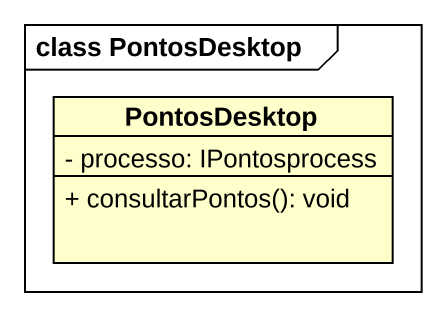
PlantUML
@startuml
mainframe class PontosDesktop
hide circle
hide empty members
skinparam classAttributeIconSize 0
class PontosDesktop {
  - processo: IPontosprocess
  + consultarPontos(): void
}
@enduml
